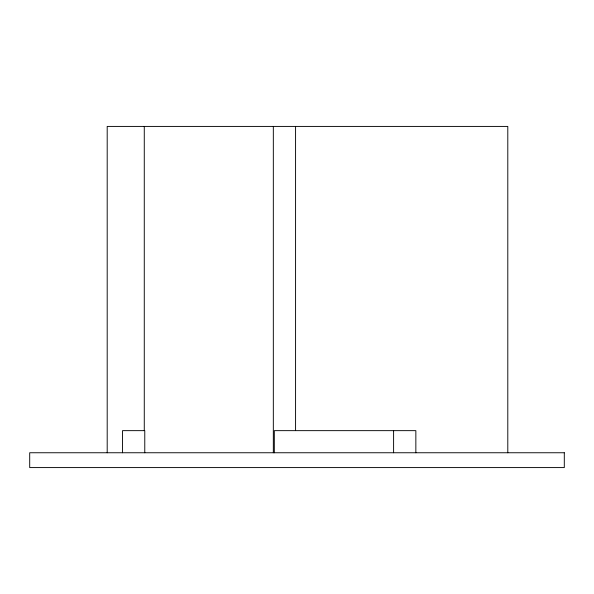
<?xml version="1.0" encoding="UTF-8"?>
<svg xmlns="http://www.w3.org/2000/svg" width="594" height="594" viewBox="0 0 594 594"><rect width="100%" height="100%" fill="white"/><g stroke="black" fill="none" stroke-linecap="round" stroke-linejoin="round"><path stroke-width="0.89" d="M507.796 452.754L507.796 126.418L107.195 126.418L107.195 452.754M415.852 452.754L415.852 430.65L274.317 430.65L274.317 452.754M393.599 430.65L393.599 452.754M295.574 126.418L295.574 430.502M273.329 126.418L273.329 452.754M144.773 452.754L144.773 430.65L122.527 430.65L122.527 452.754M144.275 126.418L144.275 430.502M564.3 452.754L29.7 452.754L29.7 467.582L564.3 467.582L564.3 452.754"/></g></svg>
